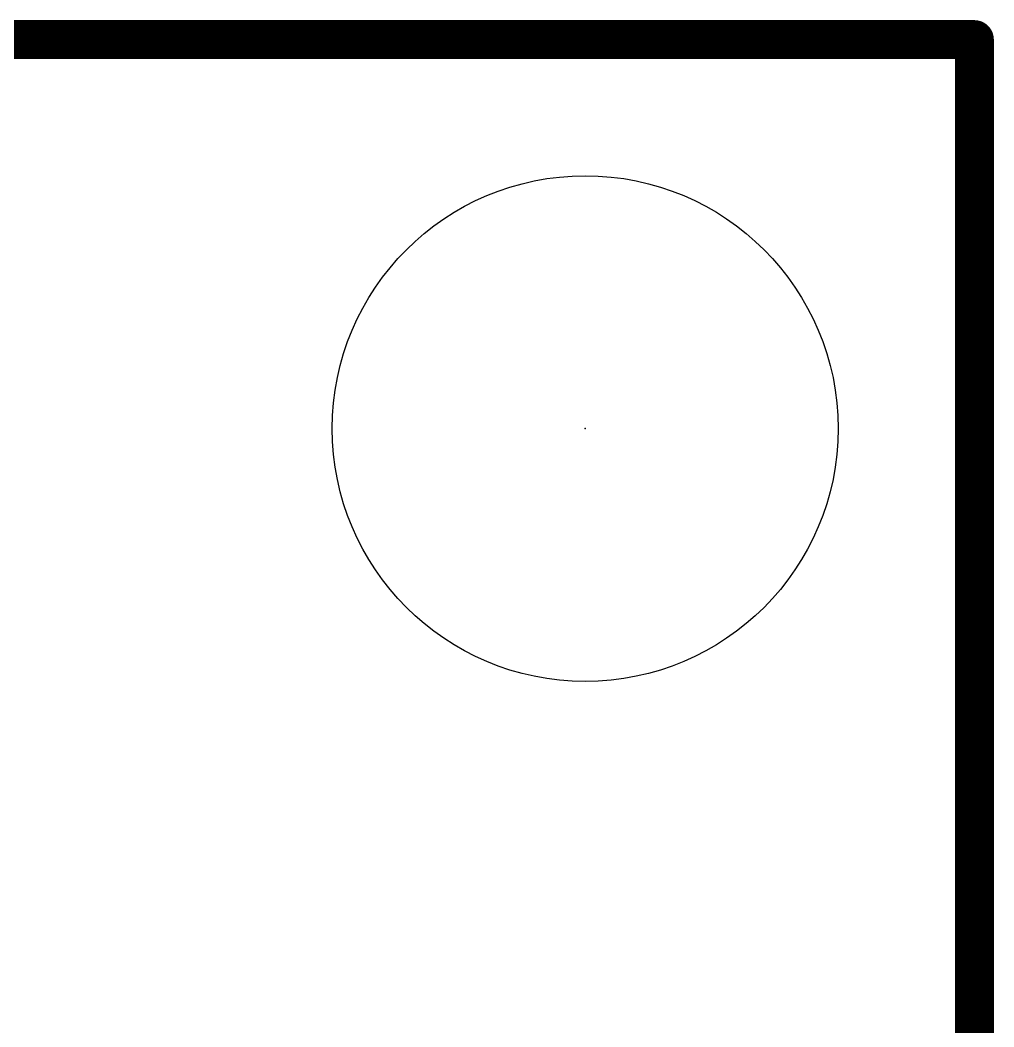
# Model space of a CAD drawing. Extents: x -2.8 to 25.5, y -2.5 to 56.
# Drawn here: x 19.17 to 25.53, y 49.43 to 56.01 of the extents above; entities that cross this region are included whole.
import ezdxf

# ---------------------------------------------------------------- set-up
doc = ezdxf.new("R2010")
doc.units = 0
for name, color, linetype in [('1', 12, 'CONTINUOUS'), ('16', 132, 'CONTINUOUS'), ('20', 53, 'CONTINUOUS'), ('23', 53, 'CONTINUOUS')]:
    doc.layers.add(name, color=color, linetype=linetype)

msp = doc.modelspace()

# ---------------------------------------------------------------- linework, layer by layer
at = {"layer": '1', "const_width": 0.254}
for points in [[(0, 55.88), (25.4, 55.88)], [(25.4, 55.88), (25.4, 0)]]:
    msp.add_lwpolyline(points, dxfattribs=at)
at = {"layer": '1', "const_width": 0.127}
for points in [[(25.4635, 55.88, 1), (25.3365, 55.88)], [(25.4, 55.8165, 1), (25.4, 55.9435)]]:
    msp.add_lwpolyline(points, format="xyb", dxfattribs=at)
at = {"layer": '16', "const_width": 0.254}
for points in [[(0, 55.88), (25.4, 55.88)], [(25.4, 55.88), (25.4, 0)]]:
    msp.add_lwpolyline(points, dxfattribs=at)
at = {"layer": '16', "const_width": 0.127}
for points in [[(25.4635, 55.88, 1), (25.3365, 55.88)], [(25.4, 55.8165, 1), (25.4, 55.9435)]]:
    msp.add_lwpolyline(points, format="xyb", dxfattribs=at)
at = {"layer": '20', "const_width": 0.254}
for points in [[(0, 55.88), (25.4, 55.88)], [(25.4, 55.88), (25.4, 0)]]:
    msp.add_lwpolyline(points, dxfattribs=at)
at = {"layer": '20', "const_width": 0.127}
for points in [[(25.4635, 55.88, 1), (25.3365, 55.88)], [(25.4, 55.8165, 1), (25.4, 55.9435)]]:
    msp.add_lwpolyline(points, format="xyb", dxfattribs=at)
at = {"layer": '20'}
msp.add_circle((22.86, 53.34), 1.651, dxfattribs=at)
at = {"layer": '23'}
msp.add_point((22.86, 53.34), dxfattribs=at)

doc.saveas('drawing.dxf')
